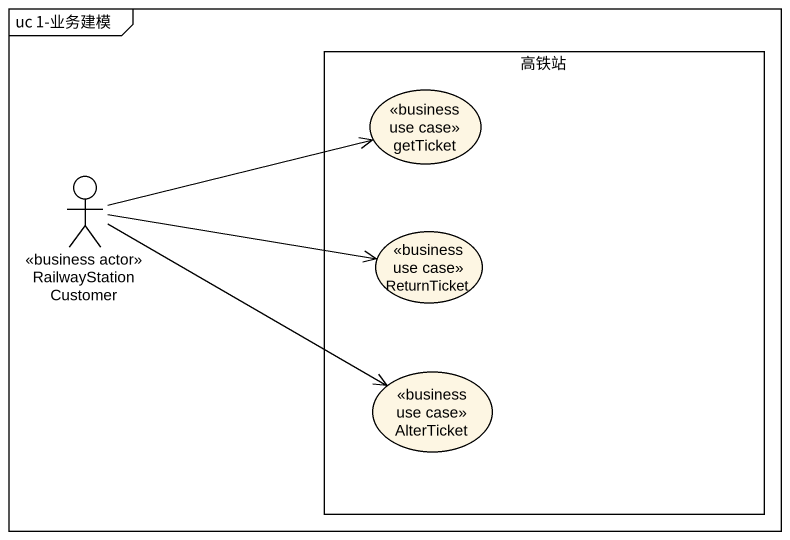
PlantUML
@startuml
mainframe uc 1-业务建模
rectangle 高铁站 {
  usecase getTicket <<business use case>>
  usecase ReturnTicket <<business use case>>
  usecase AlterTicket <<business use case>>
}
actor RailwayStationCustomer <<business actor>>
RailwayStationCustomer -right-> getTicket
RailwayStationCustomer -right-> ReturnTicket
RailwayStationCustomer -right-> AlterTicket
@enduml
